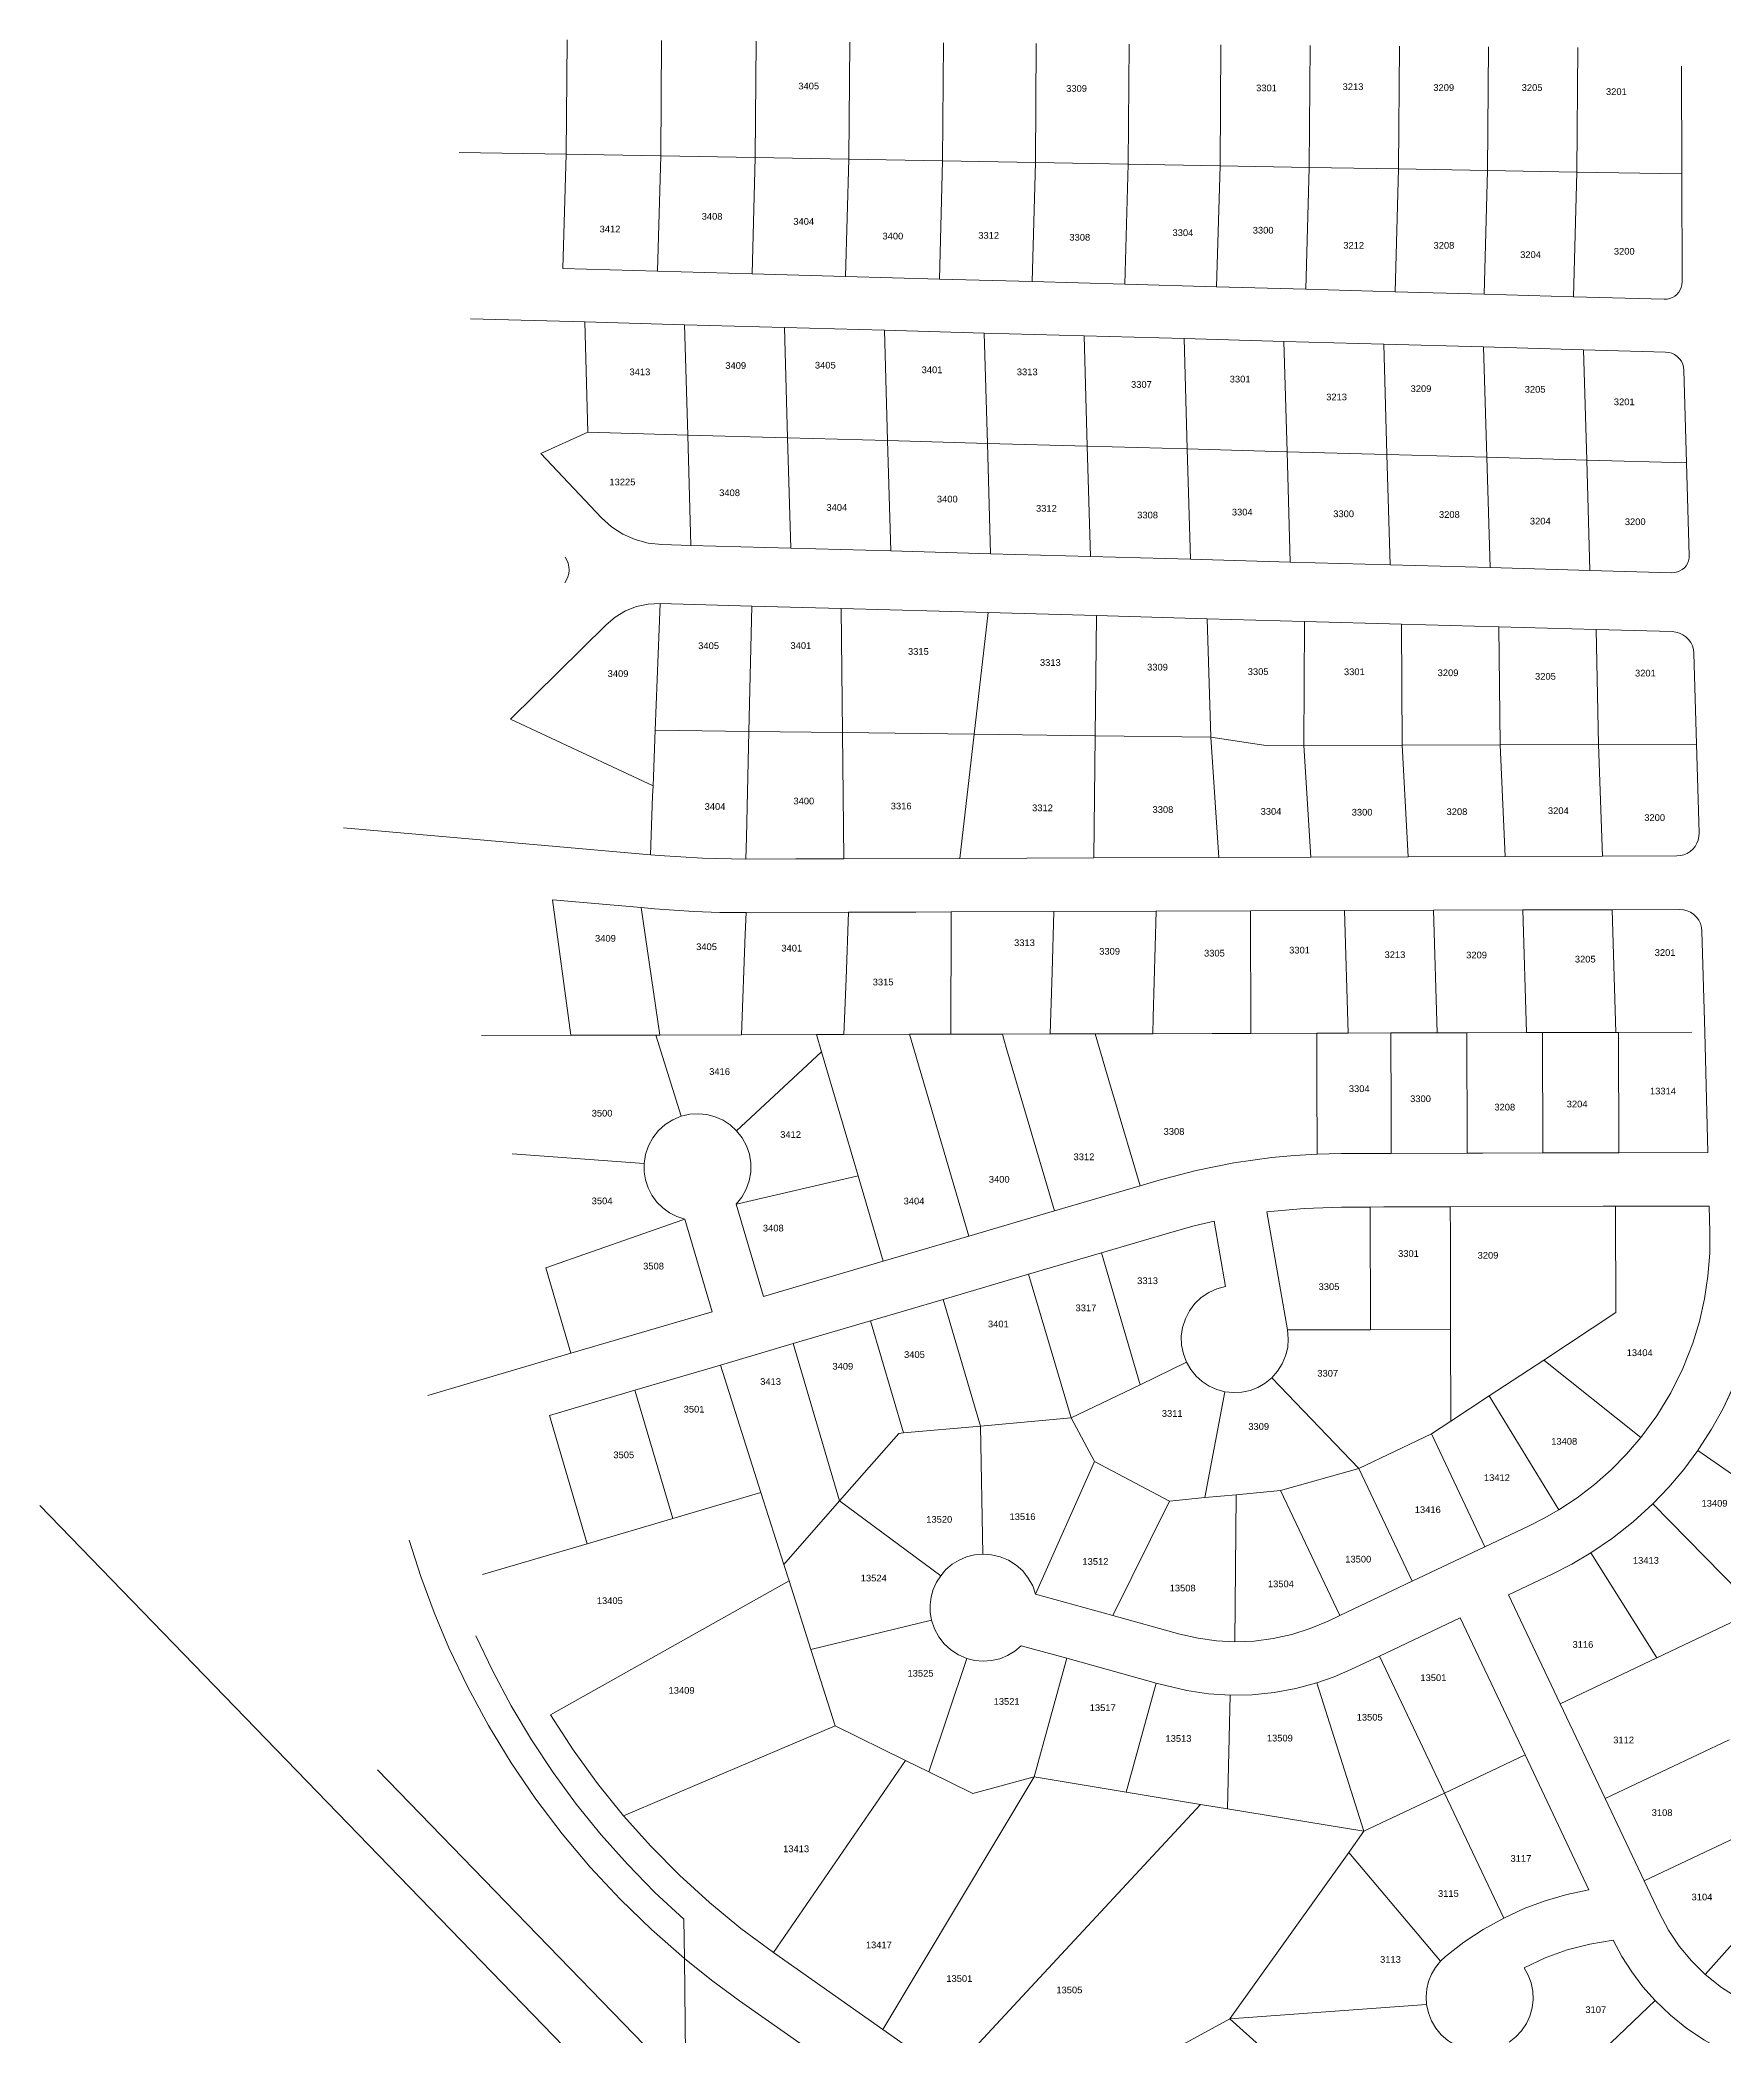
# Model space of a CAD drawing. Header units: feet. Extents: x 865220 to 5618803, y -2240498 to 1935234.
# Drawn here: x 2799655 to 2801542, y 969542 to 971779 of the extents above; entities that cross this region are included whole.
import ezdxf
from ezdxf.enums import TextEntityAlignment as Align

# ---------------------------------------------------------------- set-up
doc = ezdxf.new("R2010")
doc.units = ezdxf.units.FT
doc.header["$LTSCALE"] = 0.015
doc.header["$MEASUREMENT"] = 0
doc.layers.add('Dakota County Addresses', color=7, linetype='Continuous')
doc.layers.add('Dakota County Parcels', color=7, linetype='Continuous')
doc.styles.add('Dimensions 100', font='arial.ttf')

# ---------------------------------------------------------------- blocks, each defined once
blk = doc.blocks.new('ACMAP_ANN_TEMPLATE_Dakota County Addresses')
at = {"layer": 'Dakota County Addresses', "style": 'Dimensions 100'}
blk.add_attdef('DakotaCountyAddress', text='', height=50, dxfattribs=at).set_placement((0, 0), align=Align.CENTER)

msp = doc.modelspace()

# ---------------------------------------------------------------- linework, layer by layer
at = {"layer": 'Dakota County Parcels', "lineweight": 5}
for p, q in [((2800244.6, 971651.2), (2800245.6, 971779.4)), ((2800350.6, 971649.3), (2800351.6, 971778.6)), ((2800456.6, 971647.4), (2800457.6, 971777.8)), ((2800561.6, 971645.6), (2800562.6, 971777)), ((2800666.5, 971643.7), (2800667.5, 971776.2)), ((2800770.5, 971641.9), (2800771.5, 971775.4)), ((2800874.5, 971640), (2800875.5, 971774.6)), ((2800977.5, 971638.2), (2800978.5, 971773.9)), ((2801077.5, 971636.4), (2801078.5, 971773.1)), ((2801177.4, 971634.7), (2801178.5, 971772.4)), ((2801277.4, 971632.9), (2801278.5, 971771.6)), ((2801377.4, 971631.1), (2801378.4, 971770.9)), ((2801495.1, 971629.1), (2801494.8, 971750)), ((2800124.7, 971653.3), (2800244.6, 971651.2)), ((2800241.1, 971523), (2800244.6, 971651.2)), ((2800244.6, 971651.2), (2800350.6, 971649.3)), ((2800347, 971520.1), (2800350.6, 971649.3)), ((2800350.6, 971649.3), (2800456.6, 971647.4)), ((2800453, 971517.1), (2800456.6, 971647.4)), ((2800456.6, 971647.4), (2800561.6, 971645.6)), ((2800557.9, 971514.2), (2800561.6, 971645.6)), ((2800561.6, 971645.6), (2800666.5, 971643.7)), ((2800662.9, 971511.3), (2800666.5, 971643.7)), ((2800666.5, 971643.7), (2800770.5, 971641.9)), ((2800766.8, 971508.4), (2800770.5, 971641.9)), ((2800770.5, 971641.9), (2800874.5, 971640)), ((2800870.8, 971505.5), (2800874.5, 971640)), ((2800874.5, 971640), (2800977.5, 971638.2)), ((2800973.7, 971502.6), (2800977.5, 971638.2)), ((2800977.5, 971638.2), (2801077.5, 971636.4)), ((2801073.7, 971499.8), (2801077.5, 971636.4)), ((2801077.5, 971636.4), (2801177.4, 971634.7)), ((2801173.6, 971497), (2801177.4, 971634.7)), ((2801177.4, 971634.7), (2801277.4, 971632.9)), ((2801273.6, 971494.3), (2801277.4, 971632.9)), ((2801277.4, 971632.9), (2801377.4, 971631.1)), ((2801373.5, 971491.5), (2801377.4, 971631.1)), ((2801377.4, 971631.1), (2801495.1, 971629.1)), ((2801495.3, 971508.1), (2801495.1, 971629.1)), ((2800241.1, 971523), (2800347, 971520.1)), ((2800347, 971520.1), (2800453, 971517.1)), ((2800453, 971517.1), (2800557.9, 971514.2)), ((2800557.9, 971514.2), (2800662.9, 971511.3)), ((2800662.9, 971511.3), (2800766.8, 971508.4)), ((2800766.8, 971508.4), (2800870.8, 971505.5)), ((2800870.8, 971505.5), (2800973.7, 971502.6)), ((2800973.7, 971502.6), (2801073.7, 971499.8)), ((2801073.7, 971499.8), (2801173.6, 971497)), ((2801173.6, 971497), (2801273.6, 971494.3)), ((2801273.6, 971494.3), (2801373.5, 971491.5)), ((2801373.5, 971491.5), (2801475.4, 971488.6)), ((2800137.5, 971466.8), (2800265.4, 971463.3)), ((2800265.4, 971463.3), (2800377.4, 971460.1)), ((2800269, 971339.6), (2800265.4, 971463.3)), ((2800381, 971336.4), (2800377.4, 971460.1)), ((2800377.4, 971460.1), (2800489.3, 971457)), ((2800489.3, 971457), (2800601.3, 971453.9)), ((2800492.9, 971333.3), (2800489.3, 971457)), ((2800601.3, 971453.9), (2800713.2, 971450.8)), ((2800604.8, 971330.2), (2800601.3, 971453.9)), ((2800716.8, 971327.1), (2800713.2, 971450.8)), ((2800713.2, 971450.8), (2800825.1, 971447.7)), ((2800825.1, 971447.7), (2800937.1, 971444.5)), ((2800828.7, 971324), (2800825.1, 971447.7)), ((2800937.1, 971444.5), (2801049, 971441.4)), ((2800940.7, 971320.9), (2800937.1, 971444.5)), ((2801049, 971441.4), (2801161, 971438.3)), ((2801052.6, 971317.7), (2801049, 971441.4)), ((2801164.6, 971314.6), (2801161, 971438.3)), ((2801161, 971438.3), (2801272.9, 971435.2)), ((2801276.5, 971311.5), (2801272.9, 971435.2)), ((2801272.9, 971435.2), (2801384.9, 971432.1)), ((2801388.5, 971308.4), (2801384.9, 971432.1)), ((2801384.9, 971432.1), (2801476.8, 971429.5)), ((2801500.4, 971305.3), (2801497.4, 971409)), ((2800216.2, 971315.9), (2800269, 971339.6)), ((2800269, 971339.6), (2800381, 971336.4)), ((2800381, 971336.4), (2800492.9, 971333.3)), ((2800384.5, 971212.8), (2800381, 971336.4)), ((2800492.9, 971333.3), (2800604.8, 971330.2)), ((2800496.5, 971209.6), (2800492.9, 971333.3)), ((2800604.8, 971330.2), (2800716.8, 971327.1)), ((2800608.4, 971206.5), (2800604.8, 971330.2)), ((2800720.4, 971203.4), (2800716.8, 971327.1)), ((2800716.8, 971327.1), (2800828.7, 971324)), ((2800832.3, 971200.3), (2800828.7, 971324)), ((2800828.7, 971324), (2800940.7, 971320.9)), ((2800940.7, 971320.9), (2801052.6, 971317.7)), ((2800944.3, 971197.2), (2800940.7, 971320.9)), ((2800216.2, 971315.9), (2800284.3, 971243.8)), ((2801052.6, 971317.7), (2801164.6, 971314.6)), ((2801056.2, 971194), (2801052.6, 971317.7)), ((2801164.6, 971314.6), (2801276.5, 971311.5)), ((2801168.2, 971190.9), (2801164.6, 971314.6)), ((2801280.1, 971187.8), (2801276.5, 971311.5)), ((2801276.5, 971311.5), (2801388.5, 971308.4)), ((2801392, 971184.7), (2801388.5, 971308.4)), ((2801503.4, 971201.6), (2801500.4, 971305.3)), ((2800351.8, 971213.7), (2800384.5, 971212.8)), ((2800384.5, 971212.8), (2800496.5, 971209.6)), ((2800496.5, 971209.6), (2800608.4, 971206.5)), ((2800608.4, 971206.5), (2800720.4, 971203.4)), ((2800720.4, 971203.4), (2800832.3, 971200.3)), ((2800832.3, 971200.3), (2800944.3, 971197.2)), ((2800944.3, 971197.2), (2801056.2, 971194)), ((2801056.2, 971194), (2801168.2, 971190.9)), ((2801168.2, 971190.9), (2801280.1, 971187.8)), ((2801280.1, 971187.8), (2801392, 971184.7)), ((2801392, 971184.7), (2801484, 971182.1)), ((2800344.4, 971005.7), (2800349.9, 971147.7)), ((2800349.9, 971147.7), (2800452.9, 971144.8)), ((2800449.4, 971004.3), (2800452.9, 971144.8)), ((2800452.9, 971144.8), (2800552.8, 971142)), ((2800554.4, 971003), (2800552.8, 971142)), ((2800552.8, 971142), (2800717.8, 971137.5)), ((2800182.1, 971017.8), (2800289.5, 971123.8)), ((2800702, 971001), (2800717.8, 971137.5)), ((2800717.8, 971137.5), (2800839.1, 971134.1)), ((2800837.7, 970999.3), (2800839.1, 971134.1)), ((2800839.1, 971134.1), (2800963.1, 971130.6)), ((2800967.2, 970997.6), (2800963.1, 971130.6)), ((2800963.1, 971130.6), (2801072.1, 971127.6)), ((2801071.5, 970988.4), (2801072.1, 971127.6)), ((2801072.1, 971127.6), (2801181, 971124.5)), ((2801181.5, 970988.8), (2801181, 971124.5)), ((2801181, 971124.5), (2801290, 971121.5)), ((2801291.5, 970989.2), (2801290, 971121.5)), ((2801290, 971121.5), (2801398.9, 971118.5)), ((2801401.5, 970989.7), (2801398.9, 971118.5)), ((2801398.9, 971118.5), (2801484.3, 971116.1)), ((2801511.5, 970990.1), (2801508.5, 971091.8)), ((2800182.1, 971017.8), (2800342, 970943.1)), ((2800342, 970943.1), (2800344.4, 971005.7)), ((2800344.4, 971005.7), (2800449.4, 971004.3)), ((2800449.4, 971004.3), (2800554.4, 971003)), ((2800554.4, 971003), (2800702, 971001)), ((2800556, 970861.5), (2800554.4, 971003)), ((2800686, 970861.9), (2800702, 971001)), ((2800702, 971001), (2800837.7, 970999.3)), ((2800836, 970862.4), (2800837.7, 970999.3)), ((2800837.7, 970999.3), (2800967.2, 970997.6)), ((2800967.2, 970997.6), (2801031.6, 970988.2)), ((2800976, 970862.9), (2800967.2, 970997.6)), ((2801031.6, 970988.2), (2801071.5, 970988.4)), ((2801071.5, 970988.4), (2801181.5, 970988.8)), ((2801079.2, 970863.2), (2801071.5, 970988.4)), ((2801181.5, 970988.8), (2801291.5, 970989.2)), ((2801188.2, 970863.6), (2801181.5, 970988.8)), ((2801291.5, 970989.2), (2801401.5, 970989.7)), ((2801297.2, 970864), (2801291.5, 970989.2)), ((2801401.5, 970989.7), (2801511.5, 970990.1)), ((2801406.2, 970864.4), (2801401.5, 970989.7)), ((2801514.4, 970890.4), (2801511.5, 970990.1)), ((2800339, 970866), (2800349, 970865.1)), ((2800556, 970861.5), (2800686, 970861.9)), ((2800686, 970861.9), (2800836, 970862.4)), ((2800836, 970862.4), (2800976, 970862.9)), ((2800976, 970862.9), (2801079.2, 970863.2)), ((2801079.2, 970863.2), (2801188.2, 970863.6)), ((2801188.2, 970863.6), (2801297.2, 970864)), ((2801297.2, 970864), (2801406.2, 970864.4)), ((2801406.2, 970864.4), (2801489.5, 970864.6)), ((2800229.2, 970815.4), (2800249.9, 970663.6)), ((2800229.2, 970815.4), (2800328.8, 970806.7)), ((2800328.8, 970806.7), (2800343.7, 970805.4)), ((2800328.8, 970806.7), (2800349.8, 970663.9)), ((2800446.3, 970801.1), (2800561.1, 970801.5)), ((2800676.1, 970801.9), (2800791.1, 970802.3)), ((2800791.1, 970802.3), (2800906, 970802.7)), ((2800906, 970802.7), (2801011.5, 970803)), ((2801011.5, 970803), (2801116.9, 970803.4)), ((2801012.1, 970665.7), (2801011.5, 970803)), ((2801116.9, 970803.4), (2801216.9, 970803.7)), ((2801120.9, 970666.1), (2801116.9, 970803.4)), ((2801216.9, 970803.7), (2801316.9, 970804.1)), ((2801220.9, 970666.3), (2801216.9, 970803.7)), ((2801316.9, 970804.1), (2801416.9, 970804.4)), ((2801320.9, 970666.6), (2801316.9, 970804.1)), ((2801416.9, 970804.4), (2801492.5, 970804.7)), ((2801420.9, 970666.9), (2801416.9, 970804.4)), ((2801520.9, 970667.2), (2801517.6, 970780.4)), ((2800149.9, 970663.3), (2800249.9, 970663.6)), ((2800249.9, 970663.6), (2800345, 970663.8)), ((2800345, 970663.8), (2800349.8, 970663.9)), ((2800345, 970663.8), (2800373.7, 970572.9)), ((2800349.8, 970663.9), (2800441.1, 970664.1)), ((2800441.1, 970664.1), (2800525.2, 970664.4)), ((2800525.2, 970664.4), (2800556, 970664.5)), ((2800525.2, 970664.4), (2800530.8, 970645.2)), ((2800556, 970664.5), (2800629.3, 970664.7)), ((2800629.3, 970664.7), (2800675.9, 970664.8)), ((2800629.3, 970664.7), (2800696, 970438.5)), ((2800733.5, 970665), (2800787.2, 970665.1)), ((2800787.2, 970665.1), (2800837.6, 970665.3)), ((2800837.6, 970665.3), (2800902.2, 970665.4)), ((2801012.1, 970665.7), (2801085.9, 970666)), ((2801085.9, 970666), (2801120.9, 970666.1)), ((2801120.9, 970666.1), (2801168.9, 970666.2)), ((2801168.9, 970666.2), (2801220.9, 970666.3)), ((2801220.9, 970666.3), (2801253.9, 970666.4)), ((2801253.9, 970666.4), (2801320.9, 970666.6)), ((2801320.9, 970666.6), (2801338.9, 970666.7)), ((2801338.9, 970666.7), (2801420.9, 970666.9)), ((2801339.3, 970531.7), (2801338.9, 970666.7)), ((2801420.9, 970666.9), (2801423.9, 970666.9)), ((2801423.9, 970666.9), (2801506.3, 970667.2)), ((2801424.3, 970531.9), (2801423.9, 970666.9)), ((2801524.3, 970532.2), (2801520.9, 970667.2)), ((2800435.7, 970556.6), (2800530.8, 970645.2)), ((2800530.8, 970645.2), (2800571.8, 970506.2)), ((2800184.1, 970530.6), (2800331.9, 970520)), ((2801113.4, 970531.1), (2801086.3, 970530.5)), ((2801113.4, 970531.1), (2801169.3, 970531.2)), ((2801169.3, 970531.2), (2801254.3, 970531.5)), ((2801339.3, 970531.7), (2801424.3, 970531.9)), ((2801424.3, 970531.9), (2801524.3, 970532.2)), ((2800436.9, 970474.7), (2800571.8, 970506.2)), ((2800571.8, 970506.2), (2800600, 970410.3)), ((2800791.9, 970466.8), (2800887.8, 970495)), ((2800887.8, 970495), (2800909.1, 970501.3)), ((2800435.2, 970474.3), (2800436.9, 970474.7)), ((2800435.2, 970474.3), (2800465.8, 970370.7)), ((2801113.6, 970471.1), (2801145.6, 970471.1)), ((2801146, 970333.5), (2801145.6, 970471.1)), ((2801420.8, 970471.9), (2801525.7, 970472.2)), ((2801525.7, 970472.2), (2801526.5, 970442.8)), ((2800221.7, 970403), (2800375.6, 970456.6)), ((2800375.6, 970456.6), (2800377.7, 970457.4)), ((2800377.7, 970457.4), (2800408.2, 970353.7)), ((2800696, 970438.5), (2800791.9, 970466.8)), ((2800971, 970455.3), (2800983.7, 970382.1)), ((2801030.1, 970465.6), (2801053.1, 970333.3)), ((2800600, 970410.3), (2800696, 970438.5)), ((2800844.5, 970419.7), (2800926, 970443.7)), ((2800465.8, 970370.7), (2800600, 970410.3)), ((2800763, 970395.7), (2800844.5, 970419.7)), ((2800844.5, 970419.7), (2800888.1, 970271.9)), ((2800221.7, 970403), (2800250, 970307.1)), ((2800667.1, 970367.5), (2800763, 970395.7)), ((2800763, 970395.7), (2800810.5, 970234.6)), ((2800585.6, 970343.4), (2800667.1, 970367.5)), ((2800667.1, 970367.5), (2800708.9, 970225.5)), ((2800250, 970307.1), (2800408.2, 970353.7)), ((2800499.2, 970318), (2800585.6, 970343.4)), ((2800585.6, 970343.4), (2800622.6, 970217.8)), ((2801340.2, 970299.6), (2801421.1, 970353)), ((2800417.7, 970294), (2800499.2, 970318)), ((2800499.2, 970318), (2800551.1, 970141.8)), ((2801053.1, 970333.3), (2801146, 970333.5)), ((2801146, 970333.5), (2801235.9, 970333.8)), ((2801235.9, 970333.8), (2801236.2, 970231.1)), ((2800089.8, 970259.9), (2800250, 970307.1)), ((2800321.8, 970265.7), (2800417.7, 970294)), ((2800417.7, 970294), (2800463, 970151)), ((2800888.1, 970271.9), (2800940, 970297)), ((2801279, 970259.3), (2801340.2, 970299.6)), ((2801340.2, 970299.6), (2801449, 970212.6)), ((2800810.5, 970234.6), (2800888.1, 970271.9)), ((2801035.6, 970279.7), (2801133, 970178.1)), ((2800225.9, 970237.5), (2800321.8, 970265.7)), ((2800321.8, 970265.7), (2800364.2, 970121.9)), ((2800960.6, 970145.3), (2800983, 970264)), ((2801236.2, 970231.1), (2801279, 970259.3)), ((2801279, 970259.3), (2801357.1, 970131.6)), ((2800225.9, 970237.5), (2800268.2, 970093.6)), ((2800622.6, 970217.8), (2800708.9, 970225.5)), ((2800708.9, 970225.5), (2800810.5, 970234.6)), ((2800711.5, 970082), (2800708.9, 970225.5)), ((2800810.5, 970234.6), (2800836.8, 970185.8)), ((2801214.3, 970216.7), (2801236.2, 970231.1)), ((2800551.1, 970141.8), (2800617.5, 970217.3)), ((2800617.5, 970217.3), (2800622.6, 970217.8)), ((2801133, 970178.1), (2801214.3, 970216.7)), ((2801214.3, 970216.7), (2801274.3, 970090.2)), ((2800770.8, 970037.1), (2800836.8, 970185.8)), ((2800836.8, 970185.8), (2800920.8, 970141.5)), ((2801512.9, 970198), (2801628.9, 970117.6)), ((2801045.3, 970153.2), (2801133, 970178.1)), ((2801133, 970178.1), (2801193, 970051.6)), ((2799654.9, 970136.6), (2800379.7, 969388.1)), ((2800364.2, 970121.9), (2800463, 970151)), ((2800463, 970151), (2800488.6, 970070.5)), ((2800488.6, 970070.5), (2800551.1, 970141.8)), ((2800551.1, 970141.8), (2800664.4, 970057.8)), ((2800857.4, 970013.2), (2800920.8, 970141.5)), ((2800920.8, 970141.5), (2800960.6, 970145.3)), ((2800960.6, 970145.3), (2800995.5, 970148.5)), ((2800994.1, 969983.8), (2800995.5, 970148.5)), ((2800995.5, 970148.5), (2801045.3, 970153.2)), ((2801045.3, 970153.2), (2801111.6, 970013.1)), ((2801462.5, 970138.2), (2801579.5, 970019)), ((2800268.2, 970093.6), (2800364.2, 970121.9)), ((2801274.3, 970090.2), (2801324, 970113.7)), ((2800151, 970059.1), (2800268.2, 970093.6)), ((2801193, 970051.6), (2801274.3, 970090.2)), ((2800488.6, 970070.5), (2800494.5, 970051.9)), ((2801393, 970083.3), (2801467, 969965.7)), ((2800227.2, 969901.9), (2800494.5, 970051.9)), ((2800494.5, 970051.9), (2800518.8, 969975.2)), ((2801111.6, 970013.1), (2801193, 970051.6)), ((2801300.8, 970036.3), (2801349.7, 970059.5)), ((2800770.8, 970037.1), (2800857.4, 970013.2)), ((2801300.8, 970036.3), (2801358.6, 969914.3)), ((2800518.8, 969975.2), (2800654.2, 970007.9)), ((2800857.4, 970013.2), (2800932.6, 969992.4)), ((2801098.5, 970006.9), (2801111.6, 970013.1)), ((2801156.2, 969967.8), (2801246.5, 970010.6)), ((2801246.5, 970010.6), (2801319.3, 969857)), ((2801467, 969965.7), (2801579.5, 970019)), ((2800754.6, 969979.3), (2800805.8, 969965.2)), ((2800518.8, 969975.2), (2800546, 969889.4)), ((2800651.2, 969837.9), (2800693.6, 969965.1)), ((2800769.1, 969832.2), (2800805.8, 969965.2)), ((2800805.8, 969965.2), (2800906, 969937.5)), ((2801124.2, 969952.6), (2801156.2, 969967.8)), ((2801229, 969814.2), (2801156.2, 969967.8)), ((2801358.6, 969914.3), (2801467, 969965.7)), ((2800872.3, 969815.2), (2800906, 969937.5)), ((2800906, 969937.5), (2800916.6, 969934.6)), ((2801086.1, 969937.7), (2801138.6, 969771.4)), ((2800985.7, 969796.5), (2800988.8, 969923.9)), ((2801358.6, 969914.3), (2801409, 969807.9)), ((2800309.1, 969788.6), (2800546, 969889.4)), ((2800546, 969889.4), (2800625, 969850.7)), ((2801409, 969807.9), (2801548.1, 969873.8)), ((2800477, 969635.3), (2800625, 969850.7)), ((2800625, 969850.7), (2800651.2, 969837.9)), ((2801229, 969814.2), (2801319.3, 969857)), ((2801319.3, 969857), (2801391, 969705.8)), ((2800033.4, 969840.3), (2800378.7, 969484)), ((2800599.7, 969549), (2800769.1, 969832.2)), ((2800651.2, 969837.9), (2800700.5, 969813.7)), ((2800700.5, 969813.7), (2800769.1, 969832.2)), ((2800769.1, 969832.2), (2800872.3, 969815.2)), ((2800673.3, 969497.2), (2800955.6, 969801.5)), ((2800872.3, 969815.2), (2800955.6, 969801.5)), ((2800955.6, 969801.5), (2800985.7, 969796.5)), ((2801138.6, 969771.4), (2801229, 969814.2)), ((2801229, 969814.2), (2801295.4, 969674.1)), ((2801409, 969807.9), (2801452.7, 969715.6)), ((2800985.7, 969796.5), (2801138.6, 969771.4)), ((2801121.7, 969747.7), (2801138.6, 969771.4)), ((2801452.7, 969715.6), (2801554.8, 969763.9)), ((2800988.4, 969560.9), (2801121.7, 969747.7)), ((2801121.7, 969747.7), (2801224.4, 969625.7)), ((2801452.7, 969715.6), (2801469.9, 969679.4)), ((2801521.2, 969610.8), (2801619.9, 969721.6)), ((2800377.1, 969628.8), (2800376.5, 969672.7)), ((2800477, 969635.3), (2800599.7, 969549)), ((2801230, 969631.1), (2801224.4, 969625.7)), ((2800439.1, 969581.3), (2800535.4, 969513.6)), ((2800988.4, 969560.9), (2801209, 969577)), ((2801353.4, 969475.2), (2801465.2, 969581.7)), ((2800758.5, 969435.8), (2800988.4, 969560.9)), ((2800988.4, 969560.9), (2801152.5, 969414.4)), ((2800599.7, 969549), (2800673.3, 969497.2))]:
    msp.add_line(p, q, dxfattribs=at)
for points in [[(2801475.4, 971488.6), (2801478.5, 971488.8), (2801481.5, 971489.5), (2801484.4, 971490.6), (2801487.1, 971492.2), (2801489.4, 971494.1), (2801491.5, 971496.5), (2801493.1, 971499.1), (2801494.3, 971502), (2801495.1, 971505), (2801495.3, 971508.1)], [(2801497.4, 971409), (2801497, 971412.5), (2801496, 971415.9), (2801494.5, 971419.1), (2801492.4, 971422), (2801489.9, 971424.5), (2801487, 971426.6), (2801483.8, 971428.1), (2801480.4, 971429.1), (2801476.8, 971429.5)], [(2801388.5, 971308.4), (2801500.4, 971305.3), (2801500.4, 971305.3)], [(2800284.3, 971243.8), (2800295.6, 971233.7), (2800308.3, 971225.4), (2800322.1, 971219.2), (2800336.7, 971215.3), (2800351.8, 971213.7)], [(2800243.1, 971170.8), (2800245.1, 971174.1), (2800246.6, 971177.6), (2800247.6, 971181.3), (2800247.9, 971185.1), (2800247.7, 971188.9), (2800246.9, 971192.7), (2800245.5, 971196.3), (2800243.6, 971199.6)], [(2801484, 971182.1), (2801487.1, 971182.3), (2801490.1, 971183), (2801492.9, 971184.1), (2801495.6, 971185.7), (2801497.9, 971187.7), (2801499.9, 971190), (2801501.5, 971192.6), (2801502.6, 971195.5), (2801503.3, 971198.5), (2801503.4, 971201.6)], [(2800349.9, 971147.7), (2800336.6, 971147), (2800323.6, 971144.2), (2800311.2, 971139.3), (2800299.7, 971132.4), (2800289.5, 971123.8)], [(2801508.5, 971091.8), (2801508.1, 971096), (2801506.9, 971100), (2801505.1, 971103.8), (2801502.6, 971107.3), (2801499.7, 971110.2), (2801496.2, 971112.6), (2801492.5, 971114.5), (2801488.4, 971115.6), (2801484.3, 971116.1)], [(2800446.1, 970861.1), (2800446.6, 970885.8), (2800449.4, 971004.3)], [(2800339, 970866), (2800341.6, 970932.2), (2800342, 970943.1)], [(2799995, 970896.1), (2800220.7, 970876.4), (2800339, 970866)], [(2801489.5, 970864.6), (2801493.5, 970865), (2801497.3, 970865.9), (2801501, 970867.5), (2801504.4, 970869.6), (2801507.4, 970872.3), (2801509.9, 970875.3), (2801511.9, 970878.8), (2801513.4, 970882.5), (2801514.2, 970886.4), (2801514.4, 970890.4)], [(2800349, 970865.1), (2800397.5, 970862), (2800446.1, 970861.1)], [(2800446.1, 970861.1), (2800502, 970861.3), (2800556, 970861.5)], [(2800343.7, 970805.4), (2800387.8, 970802.4), (2800417, 970801.4), (2800446.3, 970801.1)], [(2800441.1, 970664.1), (2800445.4, 970777), (2800446.3, 970801.1)], [(2800556, 970664.5), (2800558.3, 970727), (2800561.1, 970801.5)], [(2800561.1, 970801.5), (2800636.6, 970801.7), (2800676.1, 970801.9)], [(2800675.9, 970664.8), (2800675.9, 970675), (2800676, 970784.3), (2800676.1, 970801.9)], [(2800787.2, 970665.1), (2800789.2, 970734.3), (2800791.1, 970802.3)], [(2800902.2, 970665.4), (2800902.7, 970684), (2800906, 970802.7)], [(2801517.6, 970780.4), (2801517.1, 970784.6), (2801515.9, 970788.8), (2801514, 970792.6), (2801511.5, 970796.1), (2801508.4, 970799.1), (2801504.8, 970801.5), (2801500.9, 970803.2), (2801496.8, 970804.3), (2801492.5, 970804.7)], [(2800675.9, 970664.8), (2800698.9, 970664.9), (2800722.7, 970664.9), (2800733.5, 970665)], [(2800733.5, 970665), (2800735.1, 970659.4), (2800738.7, 970647.2), (2800791.9, 970466.8)], [(2800837.6, 970665.3), (2800854.9, 970606.5), (2800858.6, 970594.2), (2800887.8, 970495)], [(2800902.2, 970665.4), (2800968.5, 970665.6), (2801012.1, 970665.7)], [(2801086.3, 970530.5), (2801086.1, 970613.7), (2801085.9, 970666)], [(2801169.3, 970531.2), (2801169.2, 970577), (2801168.9, 970666.2)], [(2801254.3, 970531.5), (2801254.3, 970539.4), (2801253.9, 970666.4)], [(2800373.7, 970572.9), (2800364.3, 970569), (2800355.6, 970563.6), (2800348, 970556.7), (2800341.7, 970548.7), (2800336.8, 970539.7), (2800333.5, 970530.1), (2800331.9, 970520)], [(2800435.7, 970556.6), (2800428.5, 970563.1), (2800420.5, 970568.4), (2800411.7, 970572.3), (2800402.3, 970574.7), (2800392.7, 970575.7), (2800383.1, 970575), (2800373.7, 970572.9)], [(2800435.2, 970474.3), (2800441.5, 970482.2), (2800446.4, 970491), (2800449.8, 970500.4), (2800451.5, 970510.3), (2800451.6, 970520.4), (2800450, 970530.3), (2800446.7, 970539.8), (2800441.9, 970548.7), (2800435.7, 970556.6)], [(2800331.9, 970520), (2800332, 970510.6), (2800333.5, 970501.4), (2800336.5, 970492.5), (2800340.7, 970484.2), (2800346.2, 970476.6), (2800352.9, 970470), (2800360.5, 970464.5), (2800368.8, 970460.3), (2800377.7, 970457.4)], [(2801086.3, 970530.5), (2801060.9, 970529), (2801035.6, 970526.7), (2800993, 970520.7), (2800950.7, 970512.2), (2800909.1, 970501.3)], [(2801254.3, 970531.5), (2801272.1, 970531.5), (2801339.3, 970531.7)], [(2801113.6, 970471.1), (2801071.7, 970469.6), (2801030.1, 970465.6)], [(2801145.6, 970471.1), (2801161.2, 970471.2), (2801235.5, 970471.4)], [(2801235.5, 970471.4), (2801407, 970471.9), (2801420.8, 970471.9)], [(2801235.9, 970333.8), (2801235.6, 970438.3), (2801235.5, 970471.4)], [(2801421.1, 970353), (2801421.1, 970356.4), (2801420.8, 970465.8), (2801420.8, 970471.9)], [(2800971, 970455.3), (2800948.4, 970449.9), (2800926, 970443.7)], [(2801449, 970212.6), (2801466.9, 970237), (2801482.6, 970262.9), (2801496.1, 970290.1), (2801507.2, 970318.3), (2801514.7, 970342.9), (2801520.4, 970368), (2801524.3, 970393.5), (2801526.3, 970419.2), (2801526.5, 970442.8)], [(2801514.2, 970199.9), (2801528.4, 970222.2), (2801541.2, 970245.4), (2801552.5, 970269.3), (2801562.2, 970294), (2801569.6, 970316.4), (2801575.6, 970339.2), (2801581, 970366.1), (2801584.6, 970393.4), (2801586.3, 970418.8), (2801586.5, 970444.3)], [(2800983.7, 970382.1), (2800974, 970379.5), (2800964.8, 970375.4), (2800956.5, 970369.8), (2800949.2, 970362.8), (2800943.2, 970354.8), (2800938.6, 970345.8), (2800935.5, 970336.2), (2800934.1, 970326.3), (2800934.4, 970316.2), (2800936.4, 970306.4), (2800940, 970297)], [(2801512.9, 970198), (2801514.2, 970199.9), (2801528.4, 970222.2), (2801541.2, 970245.4), (2801552.5, 970269.4), (2801562.2, 970294), (2801569.6, 970316.4), (2801575.6, 970339.2)], [(2801035.6, 970279.7), (2801042, 970287), (2801047.3, 970295.3), (2801051, 970304.3), (2801053.3, 970313.8), (2801054, 970323.5), (2801053.1, 970333.3)], [(2800940, 970297), (2800944.7, 970288.9), (2800950.6, 970281.6), (2800957.6, 970275.4), (2800965.4, 970270.3), (2800973.9, 970266.5), (2800983, 970264)], [(2800983, 970264), (2800992.4, 970263), (2801001.9, 970263.5), (2801011.2, 970265.5), (2801020, 970268.9), (2801028.2, 970273.7), (2801035.6, 970279.7)], [(2801357.1, 970131.6), (2801377.7, 970145.2), (2801397.2, 970160.1), (2801415.7, 970176.4), (2801432.9, 970193.9), (2801449, 970212.6)], [(2801462.5, 970138.2), (2801480.5, 970157.1), (2801497.3, 970177), (2801512.9, 970198)], [(2801393, 970083.3), (2801417.4, 970099.9), (2801440.6, 970118.3), (2801462.5, 970138.2)], [(2801324, 970113.7), (2801340.8, 970122.2), (2801357.1, 970131.6)], [(2800068.8, 970097.6), (2800081.8, 970056.8), (2800096.7, 970016.5), (2800113.3, 969977), (2800134.4, 969932.8), (2800157.7, 969889.8), (2800183.1, 969848), (2800210.7, 969807.5), (2800240.2, 969768.5), (2800271.7, 969731), (2800305.1, 969695.2), (2800340.2, 969661.1), (2800377.1, 969628.8), (2800407.6, 969604.4), (2800439.1, 969581.3)], [(2800711.5, 970082), (2800702.4, 970081.1), (2800693.5, 970078.9), (2800685.1, 970075.4), (2800677.3, 970070.6), (2800670.3, 970064.7), (2800664.4, 970057.8)], [(2800770.8, 970037.1), (2800767.5, 970046.5), (2800762.6, 970055.2), (2800756.3, 970063.1), (2800748.9, 970069.7), (2800740.4, 970075.1), (2800731.2, 970079), (2800721.5, 970081.3), (2800711.5, 970082)], [(2801349.7, 970059.5), (2801371.7, 970070.8), (2801393, 970083.3)], [(2800664.4, 970057.8), (2800659.7, 970050.4), (2800656.1, 970042.4), (2800653.8, 970034), (2800652.6, 970025.3), (2800652.8, 970016.6), (2800654.2, 970007.9)], [(2800654.2, 970007.9), (2800657.4, 969998.3), (2800662.2, 969989.4), (2800668.4, 969981.4), (2800675.8, 969974.6), (2800684.3, 969969.1), (2800693.6, 969965.1)], [(2800994.1, 969983.8), (2801015.6, 969984.6), (2801037, 969987.4), (2801058.1, 969992), (2801078.6, 969998.5), (2801098.5, 970006.9)], [(2800143.4, 969990.5), (2800162.3, 969950.7), (2800183.1, 969911.8), (2800205.7, 969873.9), (2800230.1, 969837.1), (2800256.2, 969801.5), (2800284, 969767.2), (2800313.3, 969734.3), (2800344.2, 969702.7), (2800376.5, 969672.7)], [(2800693.6, 969965.1), (2800702.7, 969962.8), (2800712.1, 969962), (2800721.5, 969962.7), (2800730.7, 969964.8), (2800739.4, 969968.4), (2800747.4, 969973.2), (2800754.6, 969979.3)], [(2800932.6, 969992.4), (2800952.8, 969987.8), (2800973.4, 969984.9), (2800994.1, 969983.8)], [(2800916.6, 969934.6), (2800940.4, 969929.1), (2800964.5, 969925.5), (2800988.8, 969923.9)], [(2800988.8, 969923.9), (2801013.5, 969924.4), (2801038.1, 969926.8), (2801062.3, 969931.3), (2801086.1, 969937.7)], [(2801086.1, 969937.7), (2801105.4, 969944.5), (2801124.2, 969952.6)], [(2800227.2, 969901.9), (2800252.5, 969862.7), (2800279.9, 969824.9), (2800309.1, 969788.6)], [(2800309.1, 969788.6), (2800339.5, 969754.6), (2800371.6, 969722.2), (2800405.3, 969691.5), (2800440.4, 969662.5), (2800477, 969635.3)], [(2801391, 969705.8), (2801366.3, 969700.5), (2801342, 969693.4), (2801318.3, 969684.6), (2801295.4, 969674.1)], [(2801295.4, 969674.1), (2801272.5, 969661.4), (2801250.7, 969647), (2801230, 969631.1)], [(2801469.9, 969679.4), (2801480.1, 969660.4), (2801492.1, 969642.5), (2801505.9, 969626), (2801521.2, 969610.8)], [(2801417.9, 969649.1), (2801392.1, 969644.9), (2801366.7, 969638.3), (2801342, 969629.5), (2801318.3, 969618.4)], [(2801417.9, 969649.1), (2801427.8, 969630.9), (2801439, 969613.6), (2801451.5, 969597.1), (2801465.2, 969581.7)], [(2800378.7, 969484), (2800377.1, 969628.8), (2800377.1, 969628.8)], [(2801224.4, 969625.7), (2801218.9, 969618.8), (2801214.5, 969611.3), (2801211.2, 969603.1), (2801209.2, 969594.6), (2801208.5, 969585.8), (2801209, 969577)], [(2801301.7, 969535.1), (2801309.1, 969540.9), (2801315.5, 969547.8), (2801320.8, 969555.7), (2801324.7, 969564.2), (2801327.3, 969573.3), (2801328.4, 969582.7), (2801328, 969592.1), (2801326.2, 969601.3), (2801322.9, 969610.2), (2801318.3, 969618.4)], [(2801521.2, 969610.8), (2801539.4, 969596.3), (2801559, 969583.9), (2801579.8, 969573.6), (2801601.6, 969565.7), (2801624.2, 969560.1), (2801647.2, 969557), (2801670.4, 969556.4)], [(2801209, 969577), (2801211, 969567.7), (2801214.5, 969558.8), (2801219.3, 969550.5), (2801225.5, 969543.2), (2801232.7, 969536.9), (2801240.8, 969531.8), (2801249.6, 969528.1)], [(2801465.2, 969581.7), (2801482.3, 969565.2), (2801500.7, 969550.3), (2801520.4, 969537), (2801541.1, 969525.5)]]:
    msp.add_lwpolyline(points, dxfattribs=at)

# ---------------------------------------------------------------- block references
at = {"layer": 'Dakota County Addresses', "lineweight": 5, "xscale": 0.15, "yscale": 0.15, "zscale": 0.15}
for p, values in [((2800516.5, 971723.9), {'DakotaCountyAddress': '3405'}), ((2800816.7, 971721.2), {'DakotaCountyAddress': '3309'}), ((2801029.6, 971721.8), {'DakotaCountyAddress': '3301'}), ((2801126.5, 971723.2), {'DakotaCountyAddress': '3213'}), ((2801228.2, 971722.2), {'DakotaCountyAddress': '3209'}), ((2801327.2, 971722.2), {'DakotaCountyAddress': '3205'}), ((2801421.7, 971717.7), {'DakotaCountyAddress': '3201'}), ((2800293.8, 971563.6), {'DakotaCountyAddress': '3412'}), ((2800408.2, 971577.8), {'DakotaCountyAddress': '3408'}), ((2800510.9, 971572.1), {'DakotaCountyAddress': '3404'}), ((2800935.9, 971559.5), {'DakotaCountyAddress': '3304'}), ((2801025.8, 971562.3), {'DakotaCountyAddress': '3300'}), ((2800610.8, 971555.7), {'DakotaCountyAddress': '3400'}), ((2800718.2, 971556.5), {'DakotaCountyAddress': '3312'}), ((2800820.3, 971554.4), {'DakotaCountyAddress': '3308'}), ((2801127.3, 971545.4), {'DakotaCountyAddress': '3212'}), ((2801228.4, 971545.3), {'DakotaCountyAddress': '3208'}), ((2801430.5, 971538.7), {'DakotaCountyAddress': '3200'}), ((2801325.5, 971534.9), {'DakotaCountyAddress': '3204'}), ((2800327.3, 971403.5), {'DakotaCountyAddress': '3413'}), ((2800434.7, 971410.6), {'DakotaCountyAddress': '3409'}), ((2800535.1, 971411), {'DakotaCountyAddress': '3405'}), ((2800654.7, 971405.8), {'DakotaCountyAddress': '3401'}), ((2800761.4, 971403.5), {'DakotaCountyAddress': '3313'}), ((2800889.4, 971389.4), {'DakotaCountyAddress': '3307'}), ((2801000, 971395.4), {'DakotaCountyAddress': '3301'}), ((2801202.7, 971384.7), {'DakotaCountyAddress': '3209'}), ((2801330.6, 971384), {'DakotaCountyAddress': '3205'}), ((2801108.1, 971375.4), {'DakotaCountyAddress': '3213'}), ((2801430.5, 971369.9), {'DakotaCountyAddress': '3201'}), ((2800307.7, 971280.1), {'DakotaCountyAddress': '13225'}), ((2800427.8, 971268), {'DakotaCountyAddress': '3408'}), ((2800548, 971251.5), {'DakotaCountyAddress': '3404'}), ((2800671.8, 971260.9), {'DakotaCountyAddress': '3400'}), ((2800782.9, 971250.5), {'DakotaCountyAddress': '3312'}), ((2801002.4, 971246.3), {'DakotaCountyAddress': '3304'}), ((2800896.3, 971243), {'DakotaCountyAddress': '3308'}), ((2801116, 971244.4), {'DakotaCountyAddress': '3300'}), ((2801234.5, 971243.6), {'DakotaCountyAddress': '3208'}), ((2801336.4, 971236.2), {'DakotaCountyAddress': '3204'}), ((2801442.8, 971235.5), {'DakotaCountyAddress': '3200'}), ((2800404.3, 971096.5), {'DakotaCountyAddress': '3405'}), ((2800507.7, 971096.7), {'DakotaCountyAddress': '3401'}), ((2800639.4, 971090.1), {'DakotaCountyAddress': '3315'}), ((2800787.3, 971077.7), {'DakotaCountyAddress': '3313'}), ((2800907.4, 971072.5), {'DakotaCountyAddress': '3309'}), ((2801020.2, 971067.5), {'DakotaCountyAddress': '3305'}), ((2801128, 971067.3), {'DakotaCountyAddress': '3301'}), ((2800302.8, 971065.3), {'DakotaCountyAddress': '3409'}), ((2801233, 971066.2), {'DakotaCountyAddress': '3209'}), ((2801342.2, 971062.2), {'DakotaCountyAddress': '3205'}), ((2801454.2, 971065.8), {'DakotaCountyAddress': '3201'}), ((2800411.5, 970916.3), {'DakotaCountyAddress': '3404'}), ((2800511, 970922.4), {'DakotaCountyAddress': '3400'}), ((2800620.1, 970916.8), {'DakotaCountyAddress': '3316'}), ((2800778.5, 970914.8), {'DakotaCountyAddress': '3312'}), ((2800913.5, 970912.9), {'DakotaCountyAddress': '3308'}), ((2801034.6, 970910.8), {'DakotaCountyAddress': '3304'}), ((2801243, 970910.5), {'DakotaCountyAddress': '3208'}), ((2801356.6, 970911.6), {'DakotaCountyAddress': '3204'}), ((2801136.7, 970909.9), {'DakotaCountyAddress': '3300'}), ((2801464.6, 970903.9), {'DakotaCountyAddress': '3200'}), ((2800288.7, 970768.5), {'DakotaCountyAddress': '3409'}), ((2800402, 970759.1), {'DakotaCountyAddress': '3405'}), ((2800497.5, 970757.5), {'DakotaCountyAddress': '3401'}), ((2800758.3, 970763.6), {'DakotaCountyAddress': '3313'}), ((2800853.7, 970754), {'DakotaCountyAddress': '3309'}), ((2801066.6, 970755.3), {'DakotaCountyAddress': '3301'}), ((2800971.2, 970751.9), {'DakotaCountyAddress': '3305'}), ((2801173.5, 970750.2), {'DakotaCountyAddress': '3213'}), ((2801265, 970749.8), {'DakotaCountyAddress': '3209'}), ((2801386.8, 970745.2), {'DakotaCountyAddress': '3205'}), ((2801476.3, 970752.6), {'DakotaCountyAddress': '3201'}), ((2800599.9, 970719.5), {'DakotaCountyAddress': '3315'}), ((2800416.6, 970619.2), {'DakotaCountyAddress': '3416'}), ((2801133.5, 970600), {'DakotaCountyAddress': '3304'}), ((2801473.9, 970597.3), {'DakotaCountyAddress': '13314'}), ((2801202.2, 970588.7), {'DakotaCountyAddress': '3300'}), ((2801296.6, 970579.3), {'DakotaCountyAddress': '3208'}), ((2801377.7, 970582.8), {'DakotaCountyAddress': '3204'}), ((2800284.9, 970572.5), {'DakotaCountyAddress': '3500'}), ((2800496.2, 970548.6), {'DakotaCountyAddress': '3412'}), ((2800925.9, 970552), {'DakotaCountyAddress': '3308'}), ((2800825, 970523.6), {'DakotaCountyAddress': '3312'}), ((2800730, 970498.4), {'DakotaCountyAddress': '3400'}), ((2800284.9, 970474.2), {'DakotaCountyAddress': '3504'}), ((2800634.5, 970474), {'DakotaCountyAddress': '3404'}), ((2800476.8, 970443.7), {'DakotaCountyAddress': '3408'}), ((2800342.6, 970401.1), {'DakotaCountyAddress': '3508'}), ((2801188.7, 970415.2), {'DakotaCountyAddress': '3301'}), ((2801277.8, 970413.2), {'DakotaCountyAddress': '3209'}), ((2800896.3, 970384.7), {'DakotaCountyAddress': '3313'}), ((2801099.6, 970378.1), {'DakotaCountyAddress': '3305'}), ((2800827.2, 970354.3), {'DakotaCountyAddress': '3317'}), ((2800729, 970336.2), {'DakotaCountyAddress': '3401'}), ((2800554.7, 970288.8), {'DakotaCountyAddress': '3409'}), ((2800635, 970302), {'DakotaCountyAddress': '3405'}), ((2801447.8, 970304), {'DakotaCountyAddress': '13404'}), ((2800473.8, 970271.7), {'DakotaCountyAddress': '3413'}), ((2801098.2, 970281), {'DakotaCountyAddress': '3307'}), ((2800388, 970240.7), {'DakotaCountyAddress': '3501'}), ((2800923.9, 970235.9), {'DakotaCountyAddress': '3311'}), ((2801020.8, 970221.3), {'DakotaCountyAddress': '3309'}), ((2801363.2, 970204.7), {'DakotaCountyAddress': '13408'}), ((2800309.2, 970189.5), {'DakotaCountyAddress': '3505'}), ((2801287.8, 970164), {'DakotaCountyAddress': '13412'}), ((2801210.3, 970128.1), {'DakotaCountyAddress': '13416'}), ((2801531.7, 970135.2), {'DakotaCountyAddress': '13409'}), ((2800662.8, 970117.2), {'DakotaCountyAddress': '13520'}), ((2800756.1, 970120.2), {'DakotaCountyAddress': '13516'}), ((2800837.8, 970070), {'DakotaCountyAddress': '13512'}), ((2801132.4, 970072.6), {'DakotaCountyAddress': '13500'}), ((2801454.8, 970071.2), {'DakotaCountyAddress': '13413'}), ((2800589.4, 970051.4), {'DakotaCountyAddress': '13524'}), ((2800935.6, 970040.2), {'DakotaCountyAddress': '13508'}), ((2801045.7, 970044.9), {'DakotaCountyAddress': '13504'}), ((2800293.6, 970026), {'DakotaCountyAddress': '13405'}), ((2801384.2, 969977), {'DakotaCountyAddress': '3116'}), ((2800641.8, 969944.7), {'DakotaCountyAddress': '13525'}), ((2801216.6, 969939.7), {'DakotaCountyAddress': '13501'}), ((2800374, 969925.5), {'DakotaCountyAddress': '13409'}), ((2800738.3, 969913.1), {'DakotaCountyAddress': '13521'}), ((2800846, 969906.1), {'DakotaCountyAddress': '13517'}), ((2801145.2, 969895.4), {'DakotaCountyAddress': '13505'}), ((2800930.9, 969871.6), {'DakotaCountyAddress': '13513'}), ((2801044.5, 969872), {'DakotaCountyAddress': '13509'}), ((2801429.8, 969869.9), {'DakotaCountyAddress': '3112'}), ((2801472.9, 969788.5), {'DakotaCountyAddress': '3108'}), ((2800502.4, 969747.9), {'DakotaCountyAddress': '13413'}), ((2801314.7, 969737.1), {'DakotaCountyAddress': '3117'}), ((2801233.4, 969697.8), {'DakotaCountyAddress': '3115'}), ((2801517.6, 969693.9), {'DakotaCountyAddress': '3104'}), ((2800595.1, 969640.2), {'DakotaCountyAddress': '13417'}), ((2801168.5, 969623.9), {'DakotaCountyAddress': '3113'}), ((2800685.3, 969602.5), {'DakotaCountyAddress': '13501'}), ((2800808.6, 969589.7), {'DakotaCountyAddress': '13505'}), ((2801398.6, 969567.6), {'DakotaCountyAddress': '3107'})]:
    msp.add_blockref('ACMAP_ANN_TEMPLATE_Dakota County Addresses', p, dxfattribs=at).add_auto_attribs(values)

doc.saveas('drawing.dxf')
